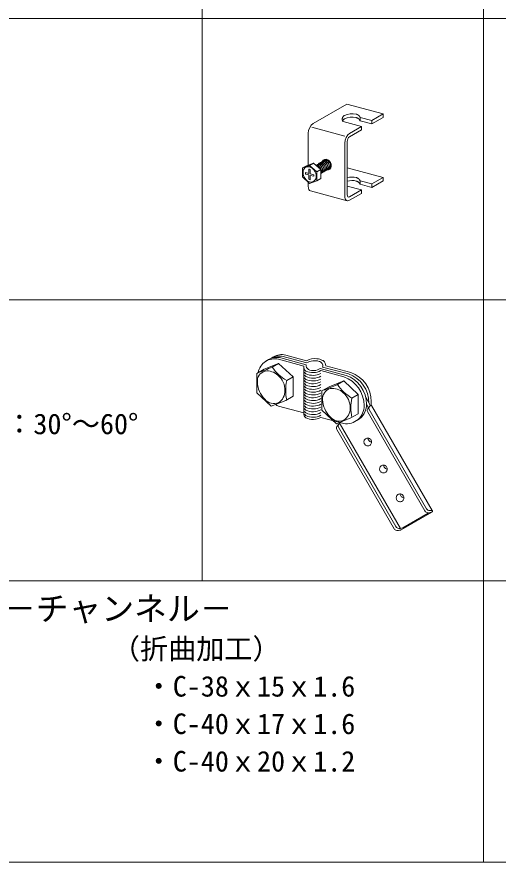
# Model space of a CAD drawing. Units: millimetres on the paper, enlarged 40 times. Extents: x -7800 to 7800, y -5387 to 5300.
# Drawn here: x -6145 to -5119, y 1460 to 3264 of the extents above; entities that cross this region are included whole.
import ezdxf
from ezdxf.enums import TextEntityAlignment as Align

# ---------------------------------------------------------------- set-up
doc = ezdxf.new("R2010")
doc.units = ezdxf.units.MM
doc.header["$LTSCALE"] = 40
doc.layers.add('0-6_文字', color=7, linetype='Continuous')
doc.layers.add('0-B_補強金具・金具・その他', color=3, linetype='Continuous', lineweight=18)
doc.layers.add('F-3_野縁', color=7, linetype='Continuous', lineweight=18)
doc.styles.add('ＭＳ ゴシック', font='')
doc.styles.get('ＭＳ ゴシック').set_extended_font_data('MS Gothic')

msp = doc.modelspace()

# ---------------------------------------------------------------- linework, layer by layer
at = {"layer": '0-B_補強金具・金具・その他'}
for p, q in [((-5513.37, 3036.05), (-5441.54, 3077.52)), ((-5441.54, 3077.52), (-5363.64, 3056.65)), ((-5388.03, 3042.57), (-5413.07, 3049.28)), ((-5413.07, 3041.92), (-5413.07, 3049.28)), ((-5388.03, 3042.57), (-5363.64, 3056.65)), ((-5363.64, 3049.29), (-5388.03, 3035.21)), ((-5363.64, 3056.65), (-5363.64, 3049.29)), ((-5450.31, 3041.9), (-5450.03, 3042.4)), ((-5450.03, 3042.4), (-5449.72, 3042.9)), ((-5449.72, 3042.9), (-5449.37, 3043.39)), ((-5449.37, 3043.39), (-5448.98, 3043.87)), ((-5410.2, 3029.77), (-5449.15, 3040.21)), ((-5448.98, 3043.87), (-5448.55, 3044.34)), ((-5448.55, 3044.34), (-5448.08, 3044.81)), ((-5448.08, 3044.81), (-5447.57, 3045.27)), ((-5447.57, 3045.27), (-5447.02, 3045.73)), ((-5447.02, 3045.73), (-5446.43, 3046.17)), ((-5388.03, 3035.21), (-5413.07, 3041.92)), ((-5388.03, 3042.57), (-5388.03, 3035.21)), ((-5523.57, 3015.44), (-5523.57, 2947.53)), ((-5516.21, 3028.19), (-5445.67, 3009.29)), ((-5435.48, 3015.18), (-5410.2, 3029.77)), ((-5410.2, 3022.41), (-5435.48, 3007.82)), ((-5410.2, 3029.77), (-5410.2, 3022.41)), ((-5445.67, 2881.29), (-5445.67, 2994.57)), ((-5440.57, 2997.51), (-5440.57, 2884.23)), ((-5535.95, 2941.27), (-5520.65, 2946.77)), ((-5535.95, 2941.27), (-5527.63, 2946.07)), ((-5535.95, 2922.07), (-5535.95, 2941.27)), ((-5520.65, 2946.77), (-5512.33, 2951.57)), ((-5520.65, 2908.37), (-5535.95, 2922.07)), ((-5522.04, 2929.54), (-5529.81, 2931.62)), ((-5522.04, 2926.34), (-5529.48, 2928.33)), ((-5522.04, 2929.54), (-5522.04, 2939.03)), ((-5522.04, 2926.34), (-5522.04, 2917.27)), ((-5519.26, 2928.79), (-5519.26, 2937.86)), ((-5519.26, 2928.79), (-5511.82, 2926.8)), ((-5519.26, 2925.59), (-5511.48, 2923.51)), ((-5519.26, 2925.59), (-5519.26, 2916.1)), ((-5505.35, 2933.07), (-5497.03, 2937.87)), ((-5523.57, 2910.98), (-5523.57, 2902.16)), ((-5505.35, 2913.87), (-5520.65, 2908.37)), ((-5505.35, 2913.87), (-5497.03, 2918.67)), ((-5388.03, 2907.21), (-5413.07, 2913.92)), ((-5413.07, 2906.56), (-5413.07, 2913.92)), ((-5388.03, 2899.85), (-5413.07, 2906.56)), ((-5363.64, 2921.29), (-5388.03, 2907.21)), ((-5388.03, 2899.85), (-5363.64, 2913.93)), ((-5388.03, 2907.21), (-5388.03, 2899.85)), ((-5518.52, 2892.37), (-5440.63, 2871.5)), ((-5410.2, 2894.41), (-5440.57, 2902.55)), ((-5410.2, 2894.41), (-5435.48, 2879.82)), ((-5435.48, 2872.46), (-5410.2, 2887.05)), ((-5410.2, 2894.41), (-5410.2, 2887.05)), ((-5613.2, 2529.35), (-5608.08, 2532.31)), ((-5602.95, 2535.27), (-5597.82, 2538.23)), ((-5587.07, 2533.01), (-5533.16, 2518.56)), ((-5581.94, 2535.97), (-5528.04, 2521.52)), ((-5576.82, 2538.93), (-5529.16, 2526.16)), ((-5571.69, 2541.89), (-5527.2, 2529.97)), ((-5529.16, 2526.16), (-5527.2, 2525.63)), ((-5633.61, 2502.86), (-5618.02, 2511.86)), ((-5600.52, 2516.34), (-5587.07, 2524.11)), ((-5533.16, 2518.56), (-5533.16, 2418.56)), ((-5498.13, 2513.51), (-5442.85, 2498.7)), ((-5496.64, 2508.78), (-5447.98, 2495.74)), ((-5493.01, 2516.47), (-5437.72, 2501.66)), ((-5486.07, 2518.95), (-5432.6, 2504.62)), ((-5633.61, 2461.74), (-5633.61, 2502.86)), ((-5569.57, 2487.51), (-5556.12, 2495.28)), ((-5556.12, 2454.16), (-5556.12, 2495.28)), ((-5494.51, 2465.59), (-5478.93, 2474.59)), ((-5461.43, 2479.07), (-5447.98, 2486.84)), ((-5571.71, 2445.16), (-5556.12, 2454.16)), ((-5494.51, 2424.47), (-5494.51, 2465.59)), ((-5430.48, 2450.24), (-5417.03, 2458.01)), ((-5417.03, 2416.89), (-5417.03, 2458.01)), ((-5390.69, 2433.96), (-5401.03, 2451.86)), ((-5395.02, 2429.59), (-5399.38, 2437.14)), ((-5587.07, 2433.01), (-5533.16, 2418.56)), ((-5586.29, 2432.52), (-5586.06, 2432.74)), ((-5397.01, 2421.28), (-5274.64, 2209.32)), ((-5396.58, 2427.59), (-5393, 2432.2)), ((-5393.43, 2425.88), (-5271.06, 2213.93)), ((-5388.52, 2434.39), (-5388.45, 2434.39)), ((-5496.64, 2408.78), (-5447.98, 2395.74)), ((-5432.62, 2407.89), (-5417.03, 2416.89)), ((-5423.42, 2400.39), (-5418.29, 2403.35)), ((-5462.79, 2383.3), (-5340.41, 2171.35)), ((-5462.35, 2389.62), (-5458.77, 2394.22)), ((-5459.21, 2387.91), (-5336.83, 2175.95)), ((-5457.38, 2398.26), (-5326.85, 2172.17)), ((-5325.21, 2169.33), (-5259.73, 2207.13)), ((-5321.9, 2173.08), (-5267.8, 2204.31)), ((-5268.09, 2205.54), (-5267.61, 2205.54)), ((-5265.67, 2205.54), (-5259.53, 2207.19)), ((-5330.29, 2172.17), (-5326.85, 2172.17))]:
    msp.add_line(p, q, dxfattribs=at)
for points in [[(-5449.15, 3040.21), (-5449.5, 3040.64), (-5449.83, 3041.09), (-5450.12, 3041.55), (-5450.37, 3042.03), (-5450.59, 3042.52), (-5450.78, 3043.03), (-5450.93, 3043.54), (-5451.05, 3044.05), (-5451.14, 3044.57), (-5451.19, 3045.1), (-5451.2, 3045.62), (-5451.18, 3046.15), (-5451.13, 3046.68), (-5451.04, 3047.2), (-5450.91, 3047.72), (-5450.74, 3048.24), (-5450.54, 3048.75), (-5450.31, 3049.26), (-5450.03, 3049.76), (-5449.72, 3050.26), (-5449.37, 3050.75), (-5448.98, 3051.23), (-5448.55, 3051.7), (-5448.08, 3052.17), (-5447.57, 3052.63), (-5447.02, 3053.09), (-5446.43, 3053.53)], [(-5421.43, 3056.21), (-5420.82, 3056.01), (-5420.23, 3055.8), (-5419.68, 3055.59), (-5419.16, 3055.37), (-5418.67, 3055.15), (-5418.21, 3054.92), (-5417.78, 3054.68), (-5417.37, 3054.43), (-5416.98, 3054.18), (-5416.62, 3053.93), (-5416.28, 3053.66), (-5415.96, 3053.4), (-5415.65, 3053.12), (-5415.37, 3052.85), (-5415.1, 3052.57), (-5414.86, 3052.28), (-5414.62, 3052), (-5414.4, 3051.71), (-5414.2, 3051.42), (-5414.01, 3051.14), (-5413.84, 3050.85), (-5413.68, 3050.57), (-5413.53, 3050.3), (-5413.39, 3050.03), (-5413.27, 3049.77), (-5413.16, 3049.52), (-5413.07, 3049.28)], [(-5421.43, 3048.85), (-5420.82, 3048.65), (-5420.23, 3048.44), (-5419.68, 3048.23), (-5419.16, 3048.01), (-5418.67, 3047.79), (-5418.21, 3047.56), (-5417.78, 3047.32), (-5417.37, 3047.07), (-5416.98, 3046.82), (-5416.62, 3046.57), (-5416.28, 3046.3), (-5415.96, 3046.04), (-5415.65, 3045.76), (-5415.37, 3045.49), (-5415.1, 3045.21), (-5414.86, 3044.92), (-5414.62, 3044.64), (-5414.4, 3044.35), (-5414.2, 3044.06), (-5414.01, 3043.78), (-5413.84, 3043.49), (-5413.68, 3043.21), (-5413.53, 3042.94), (-5413.39, 3042.67), (-5413.27, 3042.41), (-5413.16, 3042.16), (-5413.07, 3041.92)], [(-5527.63, 2946.07), (-5512.33, 2951.57), (-5497.03, 2937.87), (-5497.03, 2918.67)], [(-5520.65, 2946.77), (-5505.35, 2933.07), (-5505.35, 2913.87)], [(-5363.64, 2913.93), (-5363.64, 2921.29), (-5440.57, 2941.9)], [(-5421.43, 2920.85), (-5420.82, 2920.65), (-5420.23, 2920.44), (-5419.68, 2920.23), (-5419.16, 2920.01), (-5418.67, 2919.79), (-5418.21, 2919.56), (-5417.78, 2919.32), (-5417.37, 2919.07), (-5416.98, 2918.82), (-5416.62, 2918.57), (-5416.28, 2918.3), (-5415.96, 2918.04), (-5415.65, 2917.76), (-5415.37, 2917.49), (-5415.1, 2917.21), (-5414.86, 2916.92), (-5414.62, 2916.64), (-5414.4, 2916.35), (-5414.2, 2916.06), (-5414.01, 2915.78), (-5413.84, 2915.49), (-5413.68, 2915.21), (-5413.53, 2914.94), (-5413.39, 2914.67), (-5413.27, 2914.41), (-5413.16, 2914.16), (-5413.07, 2913.92)], [(-5421.43, 2913.49), (-5420.82, 2913.29), (-5420.23, 2913.08), (-5419.68, 2912.87), (-5419.16, 2912.65), (-5418.67, 2912.43), (-5418.21, 2912.2), (-5417.78, 2911.96), (-5417.37, 2911.71), (-5416.98, 2911.46), (-5416.62, 2911.21), (-5416.28, 2910.94), (-5415.96, 2910.68), (-5415.65, 2910.4), (-5415.37, 2910.13), (-5415.1, 2909.85), (-5414.86, 2909.56), (-5414.62, 2909.28), (-5414.4, 2908.99), (-5414.2, 2908.7), (-5414.01, 2908.42), (-5413.84, 2908.13), (-5413.68, 2907.85), (-5413.53, 2907.58), (-5413.39, 2907.31), (-5413.27, 2907.05), (-5413.16, 2906.8), (-5413.07, 2906.56)], [(-5618.02, 2511.86), (-5587.07, 2524.11), (-5556.12, 2495.28)], [(-5478.93, 2474.59), (-5447.98, 2486.84), (-5417.03, 2458.01)], [(-5633.61, 2461.74), (-5602.66, 2432.91), (-5571.71, 2445.16)], [(-5494.51, 2424.47), (-5463.57, 2395.64), (-5432.62, 2407.89)], [(-5264.51, 2210.15), (-5258.98, 2210.15), (-5388.47, 2434.42)], [(-5396.19, 2365.01), (-5396.04, 2363.55), (-5395.65, 2362.14), (-5395.03, 2360.82), (-5394.19, 2359.62), (-5393.16, 2358.58), (-5391.98, 2357.74), (-5390.67, 2357.12), (-5389.28, 2356.73), (-5388.35, 2356.61)], [(-5396.19, 2365.01), (-5396.04, 2363.55), (-5395.65, 2362.14), (-5395.03, 2360.82), (-5394.19, 2359.62), (-5393.16, 2358.58), (-5391.98, 2357.74), (-5390.67, 2357.12), (-5389.28, 2356.73), (-5388.35, 2356.61)], [(-5362.78, 2307.14), (-5362.63, 2305.68), (-5362.24, 2304.27), (-5361.62, 2302.95), (-5360.78, 2301.75), (-5359.75, 2300.71), (-5358.57, 2299.87), (-5357.26, 2299.25), (-5355.87, 2298.86), (-5354.94, 2298.74)], [(-5362.78, 2307.14), (-5362.63, 2305.68), (-5362.24, 2304.27), (-5361.62, 2302.95), (-5360.78, 2301.75), (-5359.75, 2300.71), (-5358.57, 2299.87), (-5357.26, 2299.25), (-5355.87, 2298.86), (-5354.94, 2298.74)], [(-5327.33, 2245.75), (-5327.19, 2244.3), (-5326.8, 2242.89), (-5326.18, 2241.56), (-5325.34, 2240.36), (-5324.31, 2239.33), (-5323.12, 2238.48), (-5321.82, 2237.86), (-5320.43, 2237.47), (-5319.5, 2237.36)], [(-5327.33, 2245.75), (-5327.19, 2244.3), (-5326.8, 2242.89), (-5326.18, 2241.56), (-5325.34, 2240.36), (-5324.31, 2239.33), (-5323.12, 2238.48), (-5321.82, 2237.86), (-5320.43, 2237.47), (-5319.5, 2237.36)]]:
    msp.add_lwpolyline(points, dxfattribs=at)
for points in [[(-5392.99, 2349.07), (-5391.76, 2349.79), (-5390.67, 2350.72), (-5389.77, 2351.84), (-5389.07, 2353.1), (-5388.6, 2354.46), (-5388.37, 2355.9), (-5388.39, 2357.36), (-5388.66, 2358.79), (-5389.18, 2360.16), (-5389.91, 2361.43), (-5390.85, 2362.55), (-5391.96, 2363.49), (-5393.22, 2364.23), (-5394.57, 2364.73), (-5395.99, 2364.99), (-5397.42, 2365), (-5398.83, 2364.75), (-5400.17, 2364.26), (-5401.4, 2363.54), (-5402.48, 2362.6), (-5403.39, 2361.49), (-5404.09, 2360.23), (-5404.56, 2358.86), (-5404.79, 2357.43), (-5404.76, 2355.97), (-5404.49, 2354.54), (-5403.98, 2353.16), (-5403.25, 2351.9), (-5402.31, 2350.78), (-5401.2, 2349.84), (-5399.94, 2349.1), (-5398.59, 2348.6), (-5397.17, 2348.34), (-5395.74, 2348.33), (-5394.33, 2348.58)], [(-5359.58, 2291.2), (-5358.35, 2291.92), (-5357.26, 2292.85), (-5356.36, 2293.97), (-5355.66, 2295.23), (-5355.19, 2296.59), (-5354.96, 2298.03), (-5354.98, 2299.48), (-5355.25, 2300.92), (-5355.76, 2302.29), (-5356.5, 2303.56), (-5357.44, 2304.68), (-5358.55, 2305.62), (-5359.8, 2306.36), (-5361.16, 2306.86), (-5362.58, 2307.12), (-5364.01, 2307.13), (-5365.42, 2306.88), (-5366.76, 2306.39), (-5367.99, 2305.66), (-5369.07, 2304.73), (-5369.98, 2303.62), (-5370.68, 2302.36), (-5371.15, 2300.99), (-5371.37, 2299.56), (-5371.35, 2298.1), (-5371.08, 2296.67), (-5370.57, 2295.29), (-5369.84, 2294.03), (-5368.9, 2292.91), (-5367.78, 2291.97), (-5366.53, 2291.23), (-5365.18, 2290.73), (-5363.76, 2290.47), (-5362.33, 2290.46), (-5360.92, 2290.71)], [(-5324.14, 2229.81), (-5322.9, 2230.54), (-5321.82, 2231.47), (-5320.92, 2232.58), (-5320.22, 2233.84), (-5319.75, 2235.21), (-5319.52, 2236.64), (-5319.54, 2238.1), (-5319.81, 2239.53), (-5320.32, 2240.91), (-5321.06, 2242.17), (-5322, 2243.29), (-5323.11, 2244.23), (-5324.36, 2244.97), (-5325.72, 2245.47), (-5327.13, 2245.73), (-5328.57, 2245.74), (-5329.98, 2245.49), (-5331.32, 2245), (-5332.55, 2244.28), (-5333.63, 2243.35), (-5334.54, 2242.23), (-5335.23, 2240.97), (-5335.7, 2239.61), (-5335.93, 2238.17), (-5335.91, 2236.71), (-5335.64, 2235.28), (-5335.13, 2233.91), (-5334.39, 2232.64), (-5333.46, 2231.52), (-5332.34, 2230.58), (-5331.09, 2229.84), (-5329.73, 2229.34), (-5328.32, 2229.08), (-5326.88, 2229.07), (-5325.48, 2229.32)]]:
    msp.add_lwpolyline(points, close=True, dxfattribs=at)
for centre, radius, start, end in [((-5595.62, 2498.89), 35.18, 75.93842, 170.3681), ((-5590.49, 2501.85), 35.18, 75.93842, 120), ((-5585.36, 2504.81), 35.18, 75.93842, 124.82709), ((-5580.24, 2507.77), 35.18, 75.93842, 119.99998), ((-5510.29, 2499.92), 34.48, 81.16541, 119.36136), ((-5510.17, 2495.55), 34.48, 73.7143, 119.36136), ((-5505.4, 2510.44), 23.55, 58.35898, 89.01919), ((-5502, 2519.22), 9.4, 343.02415, 81.04227), ((-5506.45, 2501.31), 32.19, 61.56479, 65.31599), ((-5501.41, 2518.22), 15.36, 2.70815, 47.91028), ((-5609.74, 2486.14), 22.55, 105.66637, 185.55908), ((-5756.89, 2866.25), 383.26, 289.10199, 294.07927), ((-5611.17, 2474.8), 33.38, 46.57269, 98.011), ((-5521.28, 2570.38), 95.91, 214.28851, 239.76529), ((-5520.77, 2517.7), 12.43, 176.01091, 231.24638), ((-5513.37, 2540.76), 36.1, 245.14149, 297.61575), ((-5515.64, 2520.66), 12.43, 176.01091, 231.24638), ((-5513.02, 2534.58), 25.8, 246.23344, 305.24619), ((-5614.26, 2467.55), 40.86, 357.677, 50.41843), ((-5520.77, 2511.73), 12.43, 210.75995, 231.24638), ((-5520.77, 2505.76), 12.43, 210.75995, 231.24638), ((-5520.77, 2499.8), 12.43, 210.75995, 231.24638), ((-5513.37, 2534.79), 36.1, 245.14149, 297.61575), ((-5513.37, 2528.83), 36.1, 245.14149, 297.61575), ((-5513.37, 2522.86), 36.1, 245.14149, 297.61575), ((-5469.58, 2434.36), 65.07, 359.76488, 70.60977), ((-5464.45, 2437.32), 65.07, 359.76488, 70.60977), ((-5459.33, 2440.28), 65.07, 359.8703, 70.60977), ((-5454.2, 2443.24), 65.07, 359.76488, 70.60977), ((-5577.94, 2486.17), 54.28, 182.32848, 225.22083), ((-5471.99, 2466.95), 99.73, 168.10283, 191.89716), ((-5520.77, 2493.83), 12.43, 210.75995, 231.24638), ((-5520.77, 2487.86), 12.43, 210.75995, 231.24638), ((-5520.77, 2481.89), 12.43, 210.75995, 231.24638), ((-5513.37, 2516.89), 36.1, 245.14149, 297.61575), ((-5513.37, 2510.92), 36.1, 245.14149, 297.61575), ((-5513.37, 2504.95), 36.1, 245.14149, 297.61575), ((-5617.8, 2828.98), 383.26, 289.10199, 294.07927), ((-5382.18, 2533.11), 95.91, 214.28851, 239.76529), ((-5602.58, 2464.99), 29.16, 302.49821, 1.77756), ((-5520.77, 2475.92), 12.43, 210.75995, 231.24638), ((-5520.77, 2469.95), 12.43, 210.75995, 231.24638), ((-5520.77, 2463.98), 12.43, 210.75995, 231.24638), ((-5513.37, 2498.98), 36.1, 245.14149, 297.61575), ((-5513.37, 2493.02), 36.1, 245.14149, 297.61575), ((-5513.37, 2487.05), 36.1, 245.14149, 297.61575), ((-5470.64, 2448.87), 22.55, 105.66637, 185.55908), ((-5472.08, 2437.53), 33.38, 46.57269, 98.011), ((-5475.17, 2430.28), 40.86, 357.677, 50.41843), ((-5596.67, 2463.72), 25.28, 219.51717, 292.70407), ((-5556.57, 2500.66), 74.21, 239.93542, 245.73225), ((-5520.77, 2458.02), 12.43, 210.75995, 231.24638), ((-5520.77, 2452.05), 12.43, 210.75995, 231.24638), ((-5520.77, 2446.08), 12.43, 210.75995, 231.24638), ((-5513.37, 2481.08), 36.1, 245.14149, 297.61575), ((-5513.37, 2475.11), 36.1, 245.14149, 297.61575), ((-5513.37, 2469.14), 36.1, 245.14149, 297.61575), ((-5438.85, 2448.9), 54.28, 182.32848, 225.22083), ((-5332.89, 2429.68), 99.73, 168.10283, 191.89716), ((-5437.21, 2436.12), 37.84, 300, 1.4138), ((-5426.96, 2442.04), 37.84, 348.05783, 1.4138), ((-5520.77, 2417.7), 12.43, 176.01091, 231.24638), ((-5520.77, 2440.11), 12.43, 210.75995, 231.24638), ((-5520.77, 2434.14), 12.43, 210.75995, 231.24638), ((-5520.77, 2428.17), 12.43, 210.75995, 231.24638), ((-5513.37, 2463.17), 36.1, 245.14149, 297.61575), ((-5513.37, 2457.21), 36.1, 245.14149, 297.61575), ((-5513.37, 2451.24), 36.1, 245.14149, 297.61575), ((-5442.34, 2433.16), 37.84, 261.43382, 1.4138), ((-5463.49, 2427.72), 29.16, 302.49821, 1.77756), ((-5392.1, 2424.11), 5.67, 142.12311, 210), ((-5388.52, 2428.72), 5.67, 90, 209.99998), ((-5520.77, 2422.41), 12.43, 210.75995, 231.24638), ((-5513.37, 2445.48), 36.1, 245.14149, 297.61575), ((-5513.37, 2440.76), 36.1, 245.14149, 297.61575), ((-5457.58, 2426.45), 25.28, 219.51717, 292.70407), ((-5457.88, 2386.14), 5.67, 142.12311, 210), ((-5454.29, 2390.74), 5.67, 108.92543, 209.99998), ((-5268.09, 2213.1), 7.56, 209.99998, 270), ((-5264.51, 2217.71), 7.56, 210, 270), ((-5267.97, 2204.97), 0.675, 284.52145, 58.40283), ((-5260.7, 2208.93), 2.1, 303.89775, 35.29265), ((-5333.87, 2175.13), 7.56, 209.99998, 263.40755), ((-5330.29, 2179.73), 7.56, 210, 270), ((-5334.07, 2192.73), 25.12, 268.47061, 286.22513), ((-5349.65, 2228.83), 64.32, 290.5748, 292.3373), ((-5328.02, 2192.56), 20.42, 273.29562, 287.43674)]:
    msp.add_arc(centre, radius, start, end, dxfattribs=at)
for centre, major_axis, ratio, start_param, end_param in [((-5432.52, 3049.81), (17.78, 1.29), 0.410193, 2.42742, 2.4389095), ((-5432.52, 3049.81), (17.78, 1.29), 0.410193, 0.8681131, 2.42742), ((-5432.52, 3042.45), (17.78, 1.29), 0.410193, 0.8681131, 2.42742), ((-5513.37, 3021.33), (5.54, 15.56), 0.550454, 0.5739712, 2.1447675), ((-5432.52, 3042.45), (17.78, 1.29), 0.410193, 2.42742, 2.4389095), ((-5435.48, 3000.46), (5.54, 15.56), 0.550454, 0.5739712, 2.1447675), ((-5435.48, 3000.46), (2.77, 7.78), 0.550454, 0.5739712, 2.1447675), ((-5484.62, 2948.37), (-5.38, 10.64), 0.784975, 2.6299529, 6.8806693), ((-5484.62, 2948.37), (-4.66, 9.21), 0.751651, 2.9760209, 6.5326682), ((-5501.25, 2938.77), (-4.66, 9.21), 0.751651, 3.0792828, 6.4968672), ((-5504.02, 2937.17), (-4.66, 9.21), 0.751651, 3.5418463, 6.0734288), ((-5502.63, 2937.97), (-3.93, 7.79), 0.706105, 3.4968342, 6.1964913), ((-5498.48, 2940.37), (-4.66, 9.21), 0.751651, 2.9760209, 6.5326682), ((-5499.86, 2939.57), (-3.93, 7.79), 0.706105, 3.08838, 6.4242593), ((-5495.71, 2941.97), (-4.66, 9.21), 0.751651, 2.9760209, 6.5326682), ((-5497.09, 2941.17), (-3.93, 7.79), 0.706105, 3.08838, 6.4242593), ((-5492.93, 2943.57), (-4.66, 9.21), 0.751651, 2.9760209, 6.5326682), ((-5494.32, 2942.77), (-3.93, 7.79), 0.706105, 3.08838, 6.4242593), ((-5490.16, 2945.17), (-4.66, 9.21), 0.751651, 2.9760209, 6.5326682), ((-5491.55, 2944.37), (-3.93, 7.79), 0.706105, 3.08838, 6.4242593), ((-5487.39, 2946.77), (-4.66, 9.21), 0.751651, 2.9760209, 6.5326682), ((-5488.78, 2945.97), (-3.93, 7.79), 0.706105, 3.08838, 6.4242593), ((-5486.01, 2947.57), (-3.93, 7.79), 0.706105, 3.08838, 6.4242593), ((-5483.23, 2949.17), (-3.93, 7.79), 0.706105, 3.08838, 6.4242593), ((-5520.65, 2927.57), (-5.59, 11.07), 0.65557, 0.8959103, 1.1852374), ((-5520.65, 2927.57), (-5.59, 11.07), 0.65557, 5.4742572, 5.7789525), ((-5520.65, 2927.57), (-5.59, 11.07), 0.65557, 4.037503, 4.32683), ((-5432.52, 2914.45), (17.78, 1.29), 0.410193, 0.8681131, 2.0109743), ((-5520.65, 2927.57), (-5.59, 11.07), 0.65557, 2.3326645, 2.6373598), ((-5432.52, 2907.09), (17.78, 1.29), 0.410193, 0.8681131, 2.0109743), ((-5513.37, 2908.05), (5.54, 15.56), 0.550454, 2.1447675, 3.1857696), ((-5435.48, 2887.18), (5.54, 15.56), 0.550454, 2.1447675, 3.7155639), ((-5435.48, 2887.18), (2.77, 7.78), 0.550454, 2.1447675, 3.7155639)]:
    msp.add_ellipse(centre, major_axis=major_axis, ratio=ratio, start_param=start_param, end_param=end_param, dxfattribs=at)
msp.add_ellipse((-5520.65, 2927.57), major_axis=(-7.76, 15.36), ratio=0.751651, dxfattribs=at)
at = {"layer": 'F-3_野縁', "color": 3}
for p, q in [((-5750, 5060), (-5750, 2660)), ((-7640, 3260), (-80, 3260)), ((-7640, 2660), (-80, 2660)), ((-5750, 2660), (-5750, 2060)), ((-7640, 2060), (-80, 2060)), ((-5150, 2060), (-5150, 1460)), ((-5150, 2060), (-5150, 1460))]:
    msp.add_line(p, q, dxfattribs=at)
at = {"layer": 'F-3_野縁', "color": 4, "lineweight": 9}
for p, q in [((-5150, 5060), (-5150, 2660)), ((-5150, 2660), (-5150, 2060))]:
    msp.add_line(p, q, dxfattribs=at)
at = {"layer": 'F-3_野縁', "color": 3}
msp.add_lwpolyline([(-7640, 5060), (-7640, 1460), (-80, 1460)], dxfattribs=at)

# ---------------------------------------------------------------- texts
at = {"layer": '0-6_文字', "style": 'ＭＳ ゴシック'}
for s, height, p in [('※対応角度：30°～60°', 43.99, (-6470, 2360)), ('○斜め部材（ブレース） －チャンネル－', 51.32, (-6980, 1960)), ('（折曲加工）', 43.99, (-5942.65, 1880)), ('・C-38ｘ15ｘ1.6', 43.99, (-5872.65, 1800)), ('・C-40ｘ17ｘ1.6', 43.99, (-5872.65, 1720)), ('・C-40ｘ20ｘ1.2', 43.99, (-5872.65, 1640))]:
    msp.add_text(s, height=height, dxfattribs=at).set_placement(p, align=Align.BOTTOM_LEFT)

doc.saveas('drawing.dxf')
